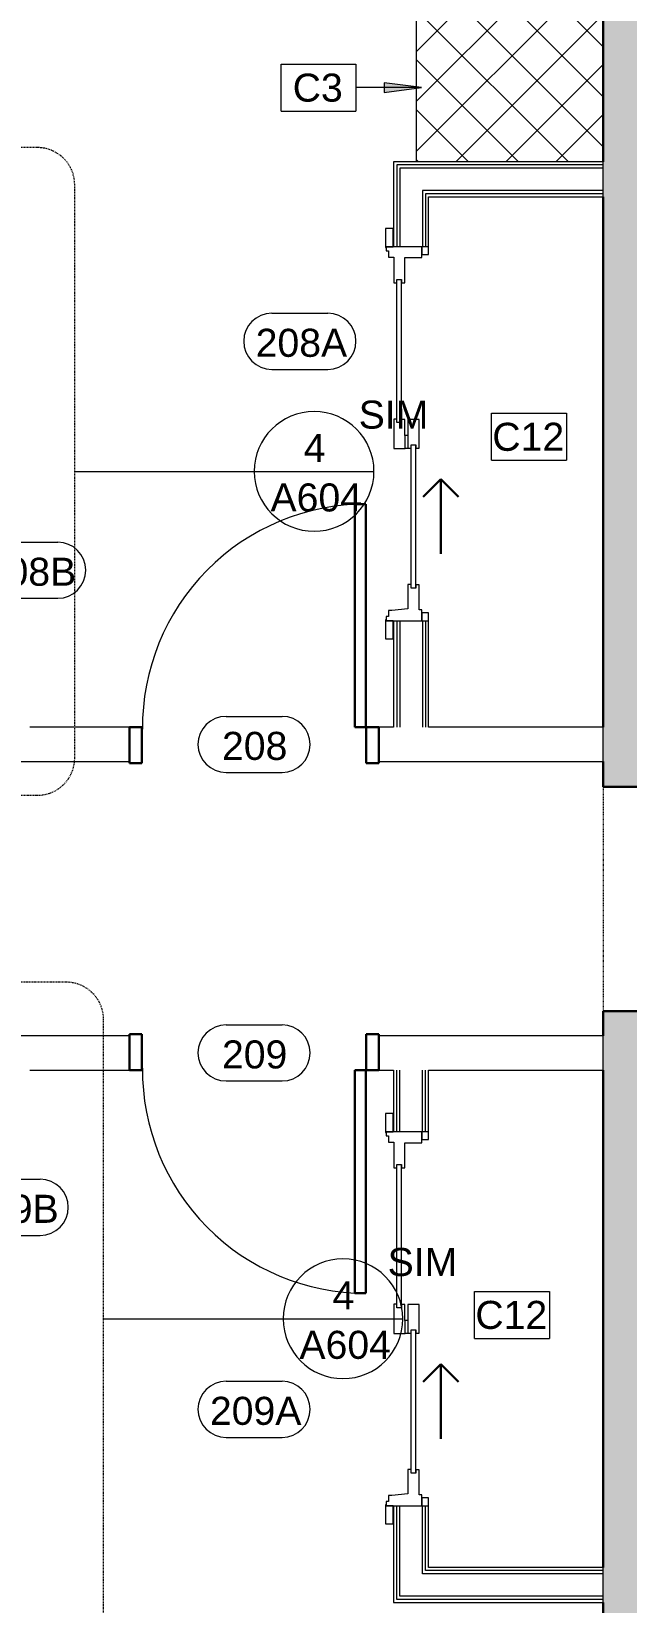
# Model space of a CAD drawing. Header units: inches. Extents: x -1176 to 1507, y -2587 to 978.
# Drawn here: x -448.5 to -353.1, y 212.2 to 464.3 of the extents above; entities that cross this region are included whole.
import ezdxf

# ---------------------------------------------------------------- set-up
doc = ezdxf.new("R2010")
doc.units = ezdxf.units.IN
doc.header["$MEASUREMENT"] = 0
doc.linetypes.add('Dash Dot 3_16_', pattern=[0.3125, 0.1875, -0.0625, 0, -0.0625])
doc.linetypes.add('Overhead', pattern=[0.15625, 0.09375, -0.0625])
for name, color, linetype, lineweight in [('A-ANNO-KEYN', 231, 'Continuous', 9), ('A-ANNO-SYMB', 150, 'Continuous', 9), ('A-DETL-GENF', 92, 'Continuous', 9), ('A-DETL-MEDM', 33, 'Continuous', 18), ('A-DOOR', 31, 'Continuous', 18), ('A-DOOR-FRAM', 31, 'Continuous', 30), ('A-DOOR-GLAZ', 31, 'Continuous', 9), ('A-DOOR-IDEN', 31, 'Continuous', 9), ('A-DOOR-OPNG', 31, 'Continuous', 30), ('A-WALL', 113, 'Continuous', 18), ('A-WALL-PATT', 111, 'Continuous', 18), ('I-WALL', 2, 'Continuous', 18), ('Q-CASE', 31, 'Continuous', 9)]:
    doc.layers.add(name, color=color, linetype=linetype, lineweight=lineweight)
doc.styles.add('Arial', font='arial.ttf', dxfattribs={"height": 4.5})
doc.styles.add('Swis721 Lt BT', font='swissl.ttf', dxfattribs={"height": 4.5})

# ---------------------------------------------------------------- blocks, each defined once
blk = doc.blocks.new('Door-Opening - D10 3_ X 6_8_-7568515-2nd Floor Construction')
at = {"layer": 'A-DETL-GENF', "linetype": 'Overhead'}
for p, q in [((17.68, 6), (-18.32, 6)), ((-18.32, -6), (17.68, -6))]:
    blk.add_line(p, q, dxfattribs=at)
at = {"layer": 'A-DETL-MEDM', "lineweight": 30}
for p, q in [((-18.32, 6), (-18.32, -6)), ((17.68, -6), (17.68, 6))]:
    blk.add_line(p, q, dxfattribs=at)
blk = doc.blocks.new('Door-Sliding-JELD-WEN-2_Panel-Stationary_Active-Wide_Stile-EpicVue - D6 5_ X 8_-8222148-2nd Floor Construction')
at = {"layer": 'A-DETL-GENF'}
for p, q in [((-29.86, 4.12), (-32.91, 4.12)), ((-32.91, 4.12), (-32.91, 2.86)), ((-32.91, 2.86), (-30, 2.86)), ((-30, 2.86), (-30, 4.04)), ((-30, 4.04), (-29.86, 4.04)), ((-29.34, 4.01), (-30, 4.01)), ((-30, 4.01), (-30, -1.74)), ((-29.86, 4.04), (-29.86, 4.12)), ((-29.34, 3.61), (-29.34, 4.01)), ((-28.34, 3.61), (-29.34, 3.61)), ((-28.34, 3.12), (-28.34, 3.61)), ((-28.11, 0.52), (-28.34, 3.12)), ((2.32, 2.8), (-2.37, 2.8)), ((-2.37, 2.8), (-2.37, 0.96)), ((2.32, 2.29), (2.32, 2.8)), ((24.2, 2.8), (24.2, 2.29)), ((28.33, 2.8), (24.2, 2.8)), ((29.34, 3.61), (28.33, 3.61)), ((28.33, 3.61), (28.33, 2.8)), ((30, 4.01), (29.34, 4.01)), ((29.34, 4.01), (29.34, 3.61)), ((29.86, 4.12), (29.86, 4.04)), ((32.91, 4.12), (29.86, 4.12)), ((29.86, 4.04), (30, 4.04)), ((30, 4.04), (30, 2.86)), ((30, -1.74), (30, 4.01)), ((30, 2.86), (32.91, 2.86)), ((32.91, 2.86), (32.91, 4.12)), ((-24.21, 0.52), (-28.11, 0.52)), ((-24.75, -0.74), (-24.75, 0.01)), ((-24.75, 0.01), (-24.21, 0.01)), ((-24.21, 0.01), (-24.21, 0.52)), ((-2.37, 0.96), (-2.32, 0.96)), ((-2.32, 1.01), (-2.32, 0.96)), ((-0.28, 1.01), (-2.32, 1.01)), ((-2.32, 0.96), (-2.32, 0.01)), ((-0.28, 0.52), (-2.32, 0.52)), ((-2.32, 0.01), (-1.78, 0.01)), ((-1.78, 0.01), (-1.78, -0.74)), ((-0.28, 0.52), (-0.28, 1.01)), ((-0.28, 1.01), (2.31, 1.01)), ((2.31, 0.52), (-0.28, 0.52)), ((1.78, 1.54), (1.78, 2.29)), ((1.78, 2.29), (2.32, 2.29)), ((2.31, 1.54), (1.78, 1.54)), ((2.31, 1.01), (2.31, 1.54)), ((2.31, -1.27), (2.31, 0.52)), ((24.2, 2.29), (24.75, 2.29)), ((24.75, 1.54), (24.21, 1.54)), ((24.21, 1.54), (24.21, 1.01)), ((24.21, 1.01), (28.25, 1.01)), ((24.75, 2.29), (24.75, 1.54)), ((28.25, 1.01), (28.25, -1.74)), ((-30, -1.74), (-28.25, -1.74)), ((-28.25, -1.74), (-28.25, -1.27)), ((-28.25, -1.27), (-24.22, -1.27)), ((-24.22, -0.74), (-24.75, -0.74)), ((-24.22, -1.27), (-24.22, -0.74)), ((-1.78, -0.74), (-2.31, -0.74)), ((-2.31, -0.74), (-2.31, -1.27)), ((-2.31, -1.27), (2.31, -1.27)), ((28.25, -1.74), (30, -1.74))]:
    blk.add_line(p, q, dxfattribs=at)
at = {"layer": 'A-DOOR-FRAM', "lineweight": 9}
for p, q in [((-28.75, -1.74), (-30, -1.74)), ((-30, -1.74), (-30, -2.81)), ((-28.75, -2.81), (-28.75, -1.74)), ((28.75, -1.74), (28.75, -2.81)), ((30, -1.74), (28.75, -1.74)), ((30, -2.81), (30, -1.74)), ((-30, -2.81), (-28.75, -2.81)), ((28.75, -2.81), (30, -2.81))]:
    blk.add_line(p, q, dxfattribs=at)
at = {"layer": 'A-DOOR-GLAZ'}
for p, q in [((-24.75, 0.01), (-1.78, 0.01)), ((1.78, 2.29), (24.75, 2.29)), ((1.78, 1.54), (24.75, 1.54)), ((-24.75, -0.74), (-1.78, -0.74))]:
    blk.add_line(p, q, dxfattribs=at)
at = {"layer": 'A-DOOR-OPNG'}
for p, q in [((-10.1, -1.92), (-7.27, -4.75)), ((-7.27, -4.75), (-19.27, -4.75)), ((-10.1, -7.58), (-7.27, -4.75))]:
    blk.add_line(p, q, dxfattribs=at)
blk = doc.blocks.new('Single Flush - D1 3_ X 8_-8252945-2nd Floor Construction')
at = {"layer": 'A-DOOR', "lineweight": 30}
for p, q in [((16.15625, -2.75), (17.90625, -2.75)), ((16.15625, -38.5625), (16.15625, -2.75)), ((17.90625, -2.75), (17.90625, -38.5625)), ((17.90625, -38.5625), (16.15625, -38.5625))]:
    blk.add_line(p, q, dxfattribs=at)
at = {"layer": 'A-DOOR', "lineweight": 9}
blk.add_arc((17.90625, -2.75), 35.8125, 179.5, 270, dxfattribs=at)
at = {"layer": 'A-DOOR-FRAM'}
for p, q in [((-20, 3), (-20, -2.75)), ((-20, 3), (-18, 3)), ((-18, 3), (-18, -2.75)), ((18.000004, 3), (18.000004, -2.75)), ((18.000004, 3), (20.000004, 3)), ((20.000004, 3), (20.000004, -2.75)), ((-20, -2.75), (-18, -2.75)), ((18.000004, -2.75), (20.000004, -2.75))]:
    blk.add_line(p, q, dxfattribs=at)
blk = doc.blocks.new('Single Flush - D1 3_ X 8_-8252946-2nd Floor Construction')
at = {"layer": 'A-DOOR', "lineweight": 30}
for p, q in [((16.15625, 38.5625), (16.15625, 2.75)), ((17.90625, 38.5625), (16.15625, 38.5625)), ((17.90625, 2.75), (17.90625, 38.5625)), ((16.15625, 2.75), (17.90625, 2.75))]:
    blk.add_line(p, q, dxfattribs=at)
at = {"layer": 'A-DOOR', "lineweight": 9}
blk.add_arc((17.90625, 2.75), 35.8125, 90, 180.5, dxfattribs=at)
at = {"layer": 'A-DOOR-FRAM'}
for p, q in [((-20, -3), (-20, 2.75)), ((-20, 2.75), (-18, 2.75)), ((-18, -3), (-18, 2.75)), ((18.000004, -3), (18.000004, 2.75)), ((18.000004, 2.75), (20.000004, 2.75)), ((20.000004, -3), (20.000004, 2.75)), ((-20, -3), (-18, -3)), ((18.000004, -3), (20.000004, -3))]:
    blk.add_line(p, q, dxfattribs=at)
blk = doc.blocks.new('Door-Sliding-JELD-WEN-2_Panel-Stationary_Active-Wide_Stile-EpicVue - D6 5_ X 8_-8222142-2nd Floor Construction')
at = {"layer": 'A-DETL-GENF'}
for p, q in [((-29.86, 4.12), (-32.91, 4.12)), ((-32.91, 4.12), (-32.91, 2.86)), ((-32.91, 2.86), (-30, 2.86)), ((-30, 2.86), (-30, 4.04)), ((-30, 4.04), (-29.86, 4.04)), ((-29.34, 4.01), (-30, 4.01)), ((-30, 4.01), (-30, -1.74)), ((-29.86, 4.04), (-29.86, 4.12)), ((-29.34, 3.61), (-29.34, 4.01)), ((-28.34, 3.61), (-29.34, 3.61)), ((-28.34, 3.12), (-28.34, 3.61)), ((-28.11, 0.52), (-28.34, 3.12)), ((2.32, 2.8), (-2.37, 2.8)), ((-2.37, 2.8), (-2.37, 0.96)), ((2.32, 2.29), (2.32, 2.8)), ((24.2, 2.8), (24.2, 2.29)), ((28.33, 2.8), (24.2, 2.8)), ((29.34, 3.61), (28.33, 3.61)), ((28.33, 3.61), (28.33, 2.8)), ((30, 4.01), (29.34, 4.01)), ((29.34, 4.01), (29.34, 3.61)), ((29.86, 4.12), (29.86, 4.04)), ((32.91, 4.12), (29.86, 4.12)), ((29.86, 4.04), (30, 4.04)), ((30, 4.04), (30, 2.86)), ((30, -1.74), (30, 4.01)), ((30, 2.86), (32.91, 2.86)), ((32.91, 2.86), (32.91, 4.12)), ((-24.21, 0.52), (-28.11, 0.52)), ((-24.75, -0.74), (-24.75, 0.01)), ((-24.75, 0.01), (-24.21, 0.01)), ((-24.21, 0.01), (-24.21, 0.52)), ((-2.37, 0.96), (-2.32, 0.96)), ((-2.32, 1.01), (-2.32, 0.96)), ((-0.28, 1.01), (-2.32, 1.01)), ((-2.32, 0.96), (-2.32, 0.01)), ((-0.28, 0.52), (-2.32, 0.52)), ((-2.32, 0.01), (-1.78, 0.01)), ((-1.78, 0.01), (-1.78, -0.74)), ((-0.28, 0.52), (-0.28, 1.01)), ((-0.28, 1.01), (2.31, 1.01)), ((2.31, 0.52), (-0.28, 0.52)), ((1.78, 1.54), (1.78, 2.29)), ((1.78, 2.29), (2.32, 2.29)), ((2.31, 1.54), (1.78, 1.54)), ((2.31, 1.01), (2.31, 1.54)), ((2.31, -1.27), (2.31, 0.52)), ((24.2, 2.29), (24.75, 2.29)), ((24.75, 1.54), (24.21, 1.54)), ((24.21, 1.54), (24.21, 1.01)), ((24.21, 1.01), (28.25, 1.01)), ((24.75, 2.29), (24.75, 1.54)), ((28.25, 1.01), (28.25, -1.74)), ((-30, -1.74), (-28.25, -1.74)), ((-28.25, -1.74), (-28.25, -1.27)), ((-28.25, -1.27), (-24.22, -1.27)), ((-24.22, -0.74), (-24.75, -0.74)), ((-24.22, -1.27), (-24.22, -0.74)), ((-1.78, -0.74), (-2.31, -0.74)), ((-2.31, -0.74), (-2.31, -1.27)), ((-2.31, -1.27), (2.31, -1.27)), ((28.25, -1.74), (30, -1.74))]:
    blk.add_line(p, q, dxfattribs=at)
at = {"layer": 'A-DOOR-FRAM', "lineweight": 9}
for p, q in [((-28.75, -1.74), (-30, -1.74)), ((-30, -1.74), (-30, -2.81)), ((-28.75, -2.81), (-28.75, -1.74)), ((28.75, -1.74), (28.75, -2.81)), ((30, -1.74), (28.75, -1.74)), ((30, -2.81), (30, -1.74)), ((-30, -2.81), (-28.75, -2.81)), ((28.75, -2.81), (30, -2.81))]:
    blk.add_line(p, q, dxfattribs=at)
at = {"layer": 'A-DOOR-GLAZ'}
for p, q in [((-24.75, 0.01), (-1.78, 0.01)), ((1.78, 2.29), (24.75, 2.29)), ((1.78, 1.54), (24.75, 1.54)), ((-24.75, -0.74), (-1.78, -0.74))]:
    blk.add_line(p, q, dxfattribs=at)
at = {"layer": 'A-DOOR-OPNG'}
for p, q in [((-10.1, -1.92), (-7.27, -4.75)), ((-7.27, -4.75), (-19.27, -4.75)), ((-10.1, -7.58), (-7.27, -4.75))]:
    blk.add_line(p, q, dxfattribs=at)
blk = doc.blocks.new('Desk7 - Desk-7646935-2nd Floor Construction')
at = {"layer": 'Q-CASE'}
h = blk.add_hatch(dxfattribs=at)
h.set_pattern_fill('FP_45', color=256, style=0, pattern_type=2)
h.set_pattern_definition([(315, (1782.499, 107.008), (4.006467, 4.006467), []), (45, (1782.499, 107.008), (-4.006467, 4.006467), [])])
h.paths.add_polyline_path([(2225.83, 483.35), (2225.83, 463.83), (2326.18, 463.83), (2326.18, 493.83), (2320.26, 493.83), (2320.24, 493.48), (2319.83, 492.96), (2319.55, 492.86), (2319.07, 492.71), (2319.05, 492.29), (2318.75, 492.13), (2318.19, 492.14), (2317.92, 492.3), (2317.92, 492.73), (2317.29, 492.91), (2317.14, 492.97), (2316.73, 493.54), (2316.73, 493.83), (2225.83, 493.83)], flags=0)
for p, q in [((2316.75, 493.83), (2225.83, 493.83)), ((2326.18, 493.83), (2320.24, 493.83)), ((2326.18, 484.57), (2326.18, 493.83))]:
    blk.add_line(p, q, dxfattribs=at)
blk = doc.blocks.new('Door Tag - Door Tag-41184-2nd Floor Construction')
at = {"layer": 'A-DOOR-IDEN'}
for p, q in [((-0.09375, 0.09375), (0.09375, 0.09375)), ((-0.09375, -0.09375), (0.09375, -0.09375))]:
    blk.add_line(p, q, dxfattribs=at)
for centre, start, end in [((-0.09375, 0), 90, 270), ((0.09375, 0), 270, 90)]:
    blk.add_arc(centre, 0.09375, start, end, dxfattribs=at)
blk = doc.blocks.new('Floor Plan - Callout Head-3511279-2nd Floor Construction')
at = {"layer": 'A-ANNO-SYMB'}
blk.add_line((-0.2, 0), (0.2, 0), dxfattribs=at)
for start, end in [(360, 180), (180, 360)]:
    blk.add_arc((0, 0), 0.2, start, end, dxfattribs=at)
blk = doc.blocks.new('Keynote Tag - Keynote Number - Boxed-135510-2nd Floor Construction')
at = {"layer": 'A-ANNO-KEYN'}
for p, q in [((-0.125, -0.0792), (-0.125, 0.0781)), ((-0.125, 0.0781), (0.125, 0.0781)), ((0.125, 0.0781), (0.125, -0.0792)), ((-0.125, -0.0792), (0.125, -0.0792))]:
    blk.add_line(p, q, dxfattribs=at)

msp = doc.modelspace()

# ---------------------------------------------------------------- hatches: boundary and pattern name
at = {"layer": 'A-ANNO-KEYN'}
msp.add_hatch(color=256, dxfattribs=at).paths.add_polyline_path([(-385.96, 455.24), (-391.96, 456.03), (-391.96, 454.45)], flags=0)
at = {"layer": 'A-WALL-PATT', "lineweight": 9}
h = msp.add_hatch(color=7, dxfattribs=at)
h.paths.add_polyline_path([(-344.82, 106.47), (-344.82, 307.08), (-356.82, 307.08), (-356.82, 106.47)], flags=0)
h.paths.add_polyline_path([(-344.82, 343.08), (-344.82, 543.68), (-356.82, 543.68), (-356.82, 343.08)], flags=0)

# ---------------------------------------------------------------- linework, layer by layer
at = {"layer": 'A-ANNO-KEYN'}
for p, q in [((-392.06, 455.24), (-396.48, 455.24)), ((-385.96, 455.24), (-392.06, 455.24)), ((-385.96, 455.24), (-391.96, 456.03)), ((-391.96, 456.03), (-391.96, 454.45)), ((-391.96, 454.45), (-385.96, 455.24))]:
    msp.add_line(p, q, dxfattribs=at)
at = {"layer": 'A-ANNO-SYMB', "linetype": 'Dash Dot 3_16_'}
for p, q in [((-447.59, 445.63), (-557.01, 445.63)), ((-441.59, 347.7), (-441.59, 439.63)), ((-557.01, 341.7), (-447.59, 341.7)), ((-442.96, 311.72), (-569.38, 311.72)), ((-436.96, 209.72), (-436.96, 305.72))]:
    msp.add_line(p, q, dxfattribs=at)
at = {"layer": 'A-ANNO-SYMB'}
for p, q in [((-441.59, 393.67), (-412.79, 393.67)), ((-436.96, 257.72), (-408.16, 257.72))]:
    msp.add_line(p, q, dxfattribs=at)
at = {"layer": 'A-ANNO-SYMB', "linetype": 'Dash Dot 3_16_'}
for centre, start, end in [((-447.59, 439.63), 0, 90), ((-447.59, 347.7), 270, 0), ((-442.96, 305.72), 0, 90)]:
    msp.add_arc(centre, 6, start, end, dxfattribs=at)
at = {"layer": 'A-WALL', "color": 8, "lineweight": 30}
for p, q in [((-356.82, 543.68), (-356.82, 443.33)), ((-356.82, 437.71), (-356.82, 352.62)), ((-356.82, 347.12), (-356.82, 343.08)), ((-356.82, 307.08), (-356.82, 303.12)), ((-356.82, 297.62), (-356.82, 217.81)), ((-356.82, 212.19), (-356.82, 106.47))]:
    msp.add_line(p, q, dxfattribs=at)
at = {"layer": 'A-WALL'}
for p, q in [((-356.82, 442.83), (-389.95, 442.83)), ((-389.95, 442.83), (-389.95, 429.71)), ((-356.82, 442.33), (-389.45, 442.33)), ((-389.45, 442.33), (-389.45, 429.71)), ((-356.82, 437.71), (-356.82, 443.33)), ((-356.82, 438.71), (-385.82, 438.71)), ((-385.82, 438.71), (-385.82, 429.71)), ((-356.82, 438.21), (-385.32, 438.21)), ((-385.32, 438.21), (-385.32, 429.71)), ((-389.95, 369.71), (-389.95, 352.62)), ((-389.45, 369.71), (-389.45, 352.62)), ((-385.82, 369.71), (-385.82, 352.62)), ((-385.32, 369.71), (-385.32, 352.62)), ((-356.82, 347.12), (-356.82, 352.62)), ((-356.82, 297.62), (-356.82, 303.12)), ((-389.95, 287.72), (-389.95, 297.62)), ((-389.45, 287.72), (-389.45, 297.62)), ((-385.82, 287.72), (-385.82, 297.62)), ((-385.32, 287.72), (-385.32, 297.62)), ((-389.95, 212.69), (-389.95, 227.72)), ((-389.45, 213.19), (-389.45, 227.72)), ((-385.82, 216.81), (-385.82, 227.72)), ((-385.32, 217.31), (-385.32, 227.72)), ((-356.82, 216.81), (-385.82, 216.81)), ((-356.82, 217.31), (-385.32, 217.31)), ((-356.82, 212.19), (-356.82, 217.81)), ((-356.82, 212.69), (-389.95, 212.69)), ((-356.82, 213.19), (-389.45, 213.19))]:
    msp.add_line(p, q, dxfattribs=at)
at = {"layer": 'I-WALL'}
for p, q in [((-356.82, 443.33), (-390.45, 443.33)), ((-390.45, 443.33), (-390.45, 429.71)), ((-384.82, 437.71), (-356.82, 437.71)), ((-384.82, 429.71), (-384.82, 437.71)), ((-390.45, 369.71), (-390.45, 352.62)), ((-384.82, 352.62), (-384.82, 369.71)), ((-432.82, 352.62), (-448.82, 352.62)), ((-432.82, 347.12), (-432.82, 352.62)), ((-390.45, 352.62), (-392.82, 352.62)), ((-392.82, 352.62), (-392.82, 347.12)), ((-356.82, 352.62), (-384.82, 352.62)), ((-570.07, 347.12), (-432.82, 347.12)), ((-392.82, 347.12), (-356.82, 347.12)), ((-432.82, 303.12), (-570.07, 303.12)), ((-432.82, 297.62), (-432.82, 303.12)), ((-356.82, 303.12), (-392.82, 303.12)), ((-392.82, 303.12), (-392.82, 297.62)), ((-448.82, 297.62), (-432.82, 297.62)), ((-392.82, 297.62), (-390.45, 297.62)), ((-390.45, 297.62), (-390.45, 287.72)), ((-384.82, 297.62), (-356.82, 297.62)), ((-384.82, 287.72), (-384.82, 297.62)), ((-390.45, 227.72), (-390.45, 212.19)), ((-384.82, 217.81), (-384.82, 227.72)), ((-356.82, 217.81), (-384.82, 217.81)), ((-390.45, 212.19), (-356.82, 212.19))]:
    msp.add_line(p, q, dxfattribs=at)

# ---------------------------------------------------------------- block references
at = {"layer": 'A-ANNO-KEYN', "xscale": 47.99999999999997, "yscale": 47.99999999999997, "zscale": 47.99999999999997}
for p in [(-402.48, 455.26), (-368.72, 399.25), (-371.44, 258.36)]:
    msp.add_blockref('Keynote Tag - Keynote Number - Boxed-135510-2nd Floor Construction', p, dxfattribs=at)
at = {"layer": 'A-ANNO-SYMB', "xscale": 47.99999999999997, "yscale": 47.99999999999997, "zscale": 47.99999999999997}
for p in [(-403.19, 393.67), (-398.56, 257.72)]:
    msp.add_blockref('Floor Plan - Callout Head-3511279-2nd Floor Construction', p, dxfattribs=at)
at = {"layer": 'A-DOOR'}
for name, p, rotation in [('Door-Sliding-JELD-WEN-2_Panel-Stationary_Active-Wide_Stile-EpicVue - D6 5_ X 8_-8222142-2nd Floor Construction', (-387.63, 399.71), 89.99999999999982), ('Door-Opening - D10 3_ X 6_8_-7568515-2nd Floor Construction', (-350.82, 324.75), 269.9999999999999), ('Door-Sliding-JELD-WEN-2_Panel-Stationary_Active-Wide_Stile-EpicVue - D6 5_ X 8_-8222148-2nd Floor Construction', (-387.63, 257.72), 89.99999999999993)]:
    msp.add_blockref(name, p, dxfattribs=dict(at, rotation=rotation))
for name, p in [('Single Flush - D1 3_ X 8_-8252946-2nd Floor Construction', (-412.82, 349.87)), ('Single Flush - D1 3_ X 8_-8252945-2nd Floor Construction', (-412.82, 300.37))]:
    msp.add_blockref(name, p, dxfattribs=at)
at = {"layer": 'A-DOOR-IDEN', "xscale": 47.99999999999997, "yscale": 47.99999999999997, "zscale": 47.99999999999997}
for p in [(-405.48, 414.54), (-448.82, 377.81), (-412.82, 349.87), (-412.82, 300.37), (-451.63, 275.6), (-412.82, 243.19)]:
    msp.add_blockref('Door Tag - Door Tag-41184-2nd Floor Construction', p, dxfattribs=at)
at = {"layer": 'Q-CASE', "rotation": 90.00000000000006}
msp.add_blockref('Desk7 - Desk-7646935-2nd Floor Construction', (107.01, -1782.5), dxfattribs=at)

# ---------------------------------------------------------------- texts
at = {"layer": 'A-ANNO-KEYN', "char_height": 4.5, "attachment_point": 1, "style": 'Arial'}
for s, insert, width in [('C3', (-406.63, 457.49), 9.8475), ('C12', (-374.61, 401.47), 14.0895), ('C12', (-377.33, 260.59), 14.0895)]:
    msp.add_mtext(s, dxfattribs=dict(at, insert=insert, width=width))
at = {"layer": 'A-ANNO-SYMB', "char_height": 4.5, "attachment_point": 1, "style": 'Swis721 Lt BT'}
for s, insert, width in [('SIM', (-396.04, 405.03), 12.8775), ('4', (-404.87, 399.68), 4.0905), ('A604', (-410.19, 391.74), 16.968), ('SIM', (-391.4, 269.08), 12.8775), ('4', (-400.23, 263.73), 4.0905), ('A604', (-405.55, 255.79), 16.968)]:
    msp.add_mtext(s, dxfattribs=dict(at, insert=insert, width=width))
at = {"layer": 'A-DOOR-IDEN', "char_height": 4.5, "attachment_point": 1, "style": 'Swis721 Lt BT'}
for s, insert, width in [('208A', (-412.57, 416.55), 16.968), ('208B', (-456.03, 379.82), 17.271), ('208', (-417.97, 351.88), 12.2715), ('209', (-417.97, 302.38), 12.2715), ('209B', (-458.84, 277.61), 17.271), ('209A', (-419.91, 245.2), 16.968)]:
    msp.add_mtext(s, dxfattribs=dict(at, insert=insert, width=width))

doc.saveas('drawing.dxf')
